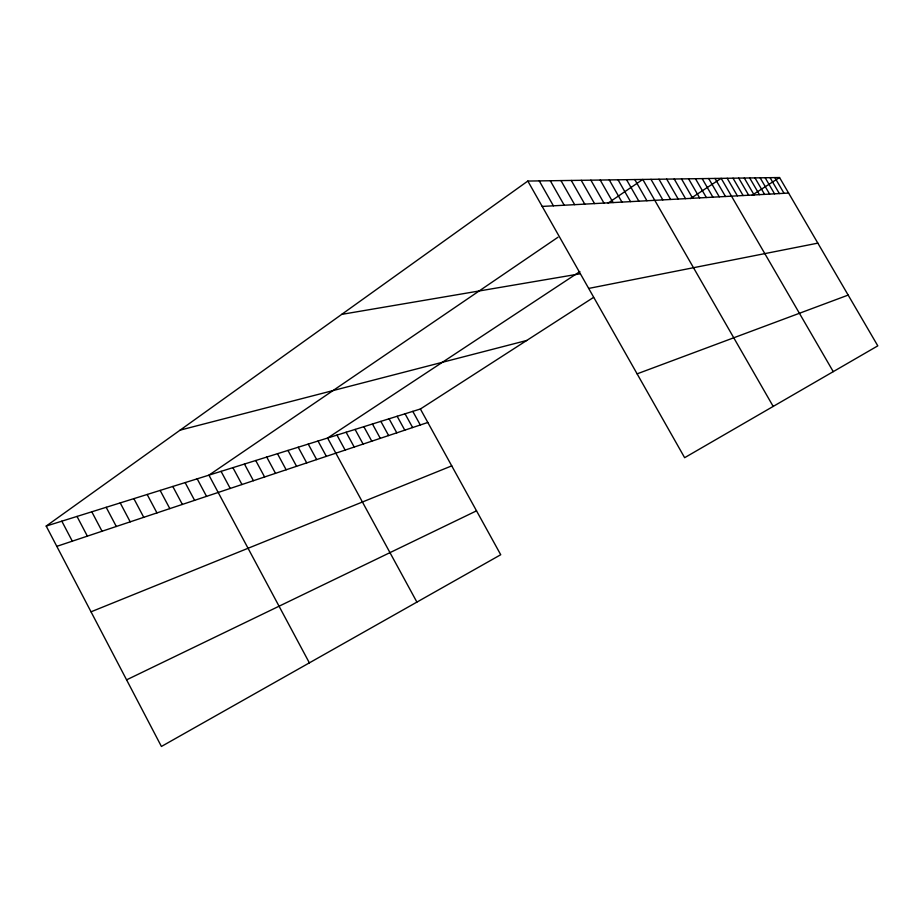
<?xml version="1.0" encoding="UTF-8"?>
<svg xmlns="http://www.w3.org/2000/svg" width="924" height="924" viewBox="0 0 924 924"><rect width="100%" height="100%" fill="white"/><g stroke="black" fill="none" stroke-linecap="round" stroke-linejoin="round"><path stroke-width="1.39" d="M46.2 526.068L420.385 408.997L500.727 554.735L161.411 746.465L46.2 526.068L527.823 181.058L779.544 177.535L877.8 345.853L684.638 457.692L527.823 181.058M557.969 237.249L208.928 475.155L309.367 662.866M608.096 203.084L642.781 179.441L773.192 406.421M579.879 271.575L327.604 438.034L416.897 602.101M690.505 198.579L721.17 178.344L833.252 371.644M420.385 408.997L593.589 297.378M752.101 195.218L779.544 177.535M126.588 679.856L476.53 510.833M91.026 611.815L451.744 465.869M637.11 373.85L848.163 295.091M56.803 546.35L427.812 422.476M180.111 430.134L526.738 340.471M588.692 288.427L817.844 243.139M341.695 314.379L580.249 273.77M542.203 206.422L788.611 193.07M774.855 177.593L784.037 193.312M770.062 177.662L779.348 193.566M765.153 177.731L774.543 193.832M760.129 177.801L769.623 194.098M754.977 177.87L764.575 194.375M749.687 177.951L759.413 194.652M744.282 178.02L754.111 194.941M738.726 178.101L748.683 195.23M733.021 178.182L743.104 195.53M727.176 178.263L737.375 195.842M715.003 178.436L725.467 196.489M708.673 178.517L719.276 196.824M702.159 178.609L712.901 197.17M695.472 178.702L706.352 197.528M688.588 178.806L699.618 197.898M681.508 178.898L692.688 198.267M674.22 179.002L685.55 198.66M666.701 179.106L678.193 199.053M658.974 179.221L670.628 199.468M650.993 179.325L662.82 199.884M634.776 179.556L646.939 200.751M626.53 179.672L638.865 201.189M618.029 179.787L630.538 201.64M609.263 179.914L621.956 202.102M600.207 180.041L613.097 202.587M590.875 180.168L603.961 203.084M581.231 180.307L594.513 203.592M571.263 180.446L584.753 204.123M560.96 180.584L574.659 204.666M550.288 180.734L564.217 205.232M539.258 180.896L553.407 205.821M412.797 411.376L420.293 424.982M405.058 413.802L412.624 427.546M397.158 416.274L404.793 430.168M389.085 418.791L396.789 432.836M380.85 421.367L388.634 435.562M372.453 424.001L380.295 438.346M363.86 426.692L371.794 441.187M355.093 429.429L363.097 444.086M346.13 432.236L354.215 447.054M336.971 435.1L345.137 450.08M318.029 441.025L326.357 456.352M308.235 444.086L316.655 459.586M298.221 447.216L306.722 462.912M287.965 450.427L296.558 466.297M277.477 453.707L286.151 469.773M266.736 457.068L275.502 473.331M255.729 460.51L264.599 476.969M244.456 464.044L253.419 480.699M232.906 467.648L241.972 484.523M221.067 471.356L230.226 488.45M197.182 478.828L206.537 496.361M185.135 482.594L194.594 500.346M172.8 486.463L182.363 504.435M160.141 490.413L169.82 508.616M147.17 494.479L156.953 512.912M133.865 498.637L143.751 517.324M120.212 502.91L130.215 521.841M106.191 507.299L116.309 526.484M91.799 511.792L102.033 531.254M77.015 516.424L87.364 536.151M61.816 521.171L72.303 541.175"/></g></svg>
